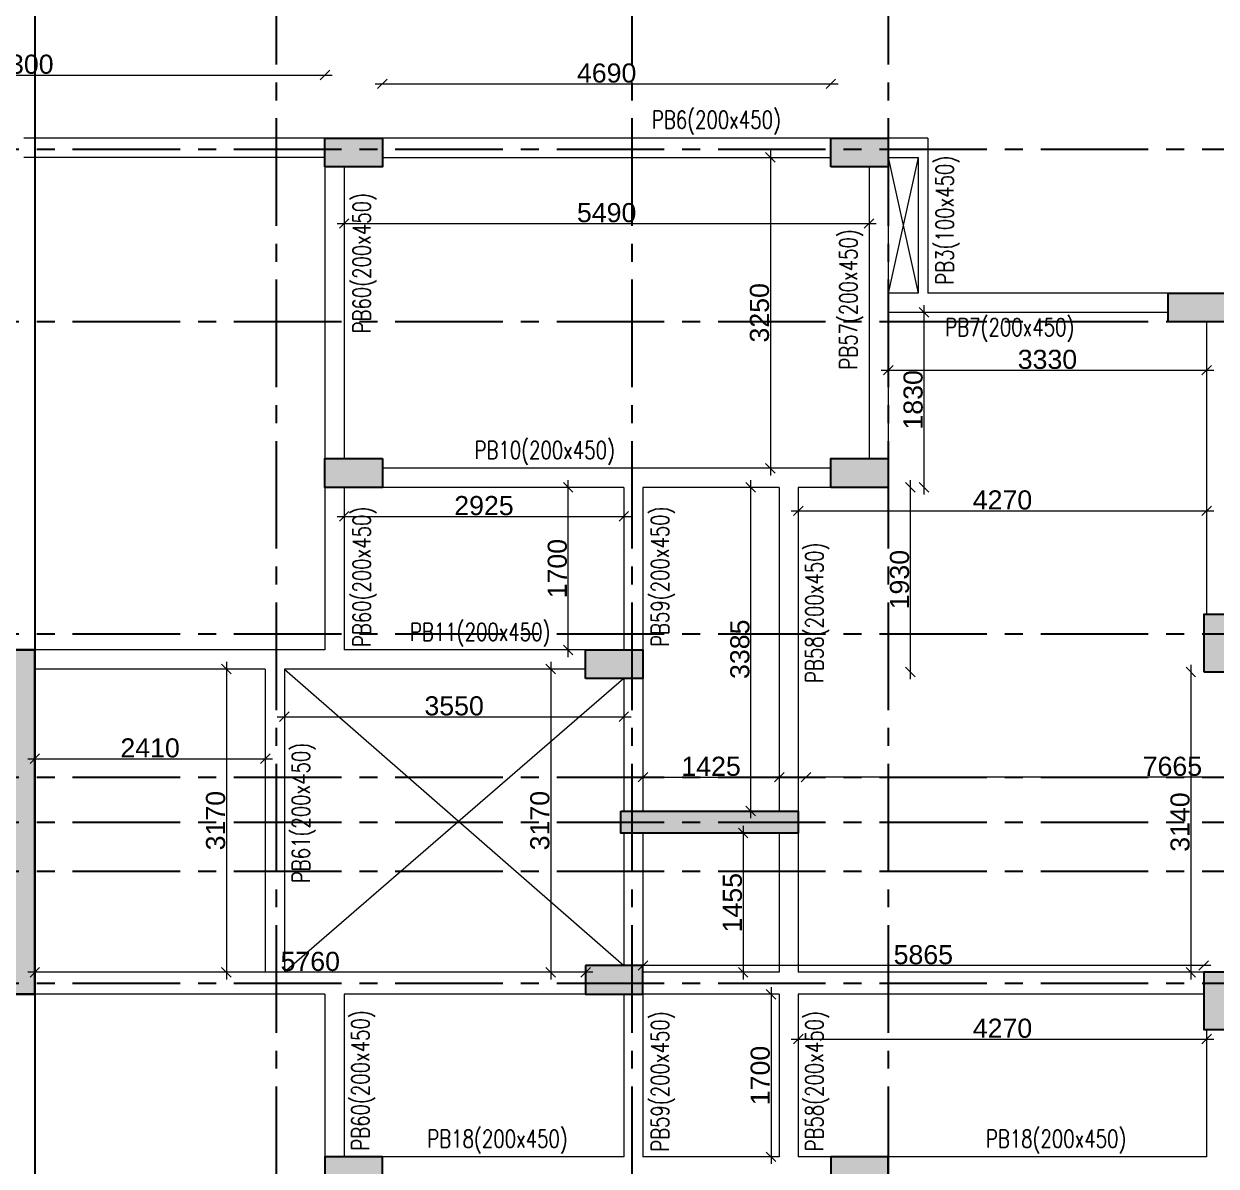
# Model space of a CAD drawing. Header units: millimetres. Extents: x 1277257 to 1543892, y 206696 to 309376.
# Drawn here: x 1403871 to 1416341, y 241216 to 253160 of the extents above; entities that cross this region are included whole.
import ezdxf

# ---------------------------------------------------------------- set-up
doc = ezdxf.new("R2010")
doc.units = ezdxf.units.MM
doc.header["$LTSCALE"] = 500
doc.header["$MEASUREMENT"] = 0
doc.header["$PDMODE"] = 34
doc.linetypes.add('Site$0$CENTER2', pattern=[1.125, 0.75, -0.125, 0.125, -0.125])
doc.layers.get('Defpoints').update_dxf_attribs({"lineweight": 0})
for name, color, linetype, lineweight in [('CUT OUT', 1, 'Continuous', 13), ('S - SUNK', 251, 'Continuous', 0), ('TOWER COL HATCH', 253, 'Continuous', 20)]:
    doc.layers.add(name, color=color, linetype=linetype, lineweight=lineweight)
for name, color, linetype in [('GRID', 7, 'Continuous'), ('S-COLUMN-HATCH', 253, 'Continuous'), ('S-FRAMING PLAN', 4, 'Continuous'), ('T BEAM N', 3, 'Continuous'), ('TOWER AREA COLUMN.', 6, 'Continuous')]:
    doc.layers.add(name, color=color, linetype=linetype)
doc.styles.add('3mm', font='arial.ttf')
doc.styles.add('S-T', font='romans.shx')
doc.dimstyles.new('PARAMVEER', dxfattribs={"dimtxt": 200, "dimasz": 100, "dimexe": 0, "dimexo": 25, "dimgap": 10, "dimtad": 1, "dimdec": 0, "dimrnd": 5, "dimzin": 0, "dimdsep": 46, "dimtxsty": '3mm', "dimblk": 'OBLIQUE', "dimcen": 0.09, "dimdle": 75, "dimclrd": 1, "dimclre": 1, "dimclrt": 3, "dimadec": 0, "dimazin": 0, "dimtfac": 1, "dimtdec": 0, "dimtmove": 1, "dimatfit": 3, "dimfxl": 100, "dimtolj": 1, "dimtzin": 0, "dimlwd": 18, "dimlwe": 5, "dimarcsym": 0})

# ---------------------------------------------------------------- blocks, each defined once
blk = doc.blocks.new('RW2952R')
at = {"layer": 'CUT OUT', "color": 1, "ltscale": 10}
for p, q in [((1394516, 251764), (1394831, 250344)), ((1394831, 251764), (1394516, 250344)), ((1401146, 246414), (1397596, 243314)), ((1397596, 246314), (1401146, 243244))]:
    blk.add_line(p, q, dxfattribs=at)
at = {"layer": 'S-FRAMING PLAN', "color": 3, "linetype": 'ByBlock', "lineweight": 20, "ltscale": 10}
for p, q in [((1394416, 251964), (1394831, 251964)), ((1394416, 251964), (1394416, 250344)), ((1395431, 251964), (1400121, 251964)), ((1400721, 251964), (1403871, 251964)), ((1394831, 251764), (1394516, 251764)), ((1394516, 251764), (1394516, 250344)), ((1394831, 251664), (1394831, 250344)), ((1395031, 251664), (1395031, 248614)), ((1400121, 251764), (1395431, 251764)), ((1400521, 251664), (1400521, 248614)), ((1400721, 251764), (1403871, 251764)), ((1400721, 251664), (1400721, 248614)), ((1391901, 250344), (1394416, 250344)), ((1394516, 250344), (1394831, 250344)), ((1391501, 250044), (1391501, 246984)), ((1391901, 250144), (1394831, 250144)), ((1394831, 250144), (1394831, 248614)), ((1395431, 248514), (1400121, 248514)), ((1395431, 248314), (1395771, 248314)), ((1395771, 248314), (1395771, 244929)), ((1395971, 248314), (1397396, 248314)), ((1395971, 248314), (1395971, 244929)), ((1397396, 248314), (1397396, 246614)), ((1397596, 248314), (1397596, 246614)), ((1397596, 248314), (1400121, 248314)), ((1400521, 248314), (1400521, 246614)), ((1400721, 248314), (1400721, 246614)), ((1397996, 246614), (1400521, 246614)), ((1400721, 246614), (1403756, 246614)), ((1397996, 246414), (1401146, 246414)), ((1401146, 246414), (1401146, 243244)), ((1401346, 246414), (1403756, 246414)), ((1401346, 246414), (1401346, 243244)), ((1397396, 246314), (1397396, 244929)), ((1397596, 246314), (1397596, 244929)), ((1395771, 244699), (1395771, 243244)), ((1395971, 244699), (1395971, 243244)), ((1397396, 244699), (1397396, 243314)), ((1397596, 244699), (1397596, 243314)), ((1391531, 243244), (1395771, 243244)), ((1395971, 243244), (1397396, 243244)), ((1397996, 243244), (1401146, 243244)), ((1401346, 243244), (1403756, 243244)), ((1391531, 243014), (1395771, 243014)), ((1395771, 243014), (1395771, 241314)), ((1395971, 243014), (1395971, 241314)), ((1395971, 243014), (1397396, 243014)), ((1397396, 243014), (1397396, 241314)), ((1397596, 243014), (1397596, 241314)), ((1397996, 243014), (1400521, 243014)), ((1400521, 243014), (1400521, 241314)), ((1400721, 243014), (1403756, 243014)), ((1400721, 243014), (1400721, 241314)), ((1391501, 242644), (1391501, 241314)), ((1391501, 241314), (1394831, 241314)), ((1395431, 241314), (1395771, 241314)), ((1395971, 241314), (1397396, 241314)), ((1397596, 241314), (1400121, 241314))]:
    blk.add_line(p, q, dxfattribs=at)
blk = doc.blocks.new('EEE')
at = {"layer": 'GRID', "color": 16, "linetype": 'Site$0$CENTER2', "ltscale": 3}
for points in [[(1406510.6, 258923.2), (1406510.6, 223711.9)], [(1410230.6, 258923.2), (1410230.6, 223711.9)], [(1412910.6, 258923.2), (1412910.6, 223711.9)], [(1363880.9, 251848.8), (1442964.5, 251848.8)], [(1363880.9, 250048.6), (1442964.5, 250048.6)], [(1363880.9, 246783.6), (1442964.5, 246783.6)], [(1363880.9, 245284), (1442964.5, 245284)], [(1363880.9, 244813.8), (1442964.5, 244813.8)], [(1363880.9, 244299), (1442964.5, 244299)], [(1363880.9, 243128.8), (1442964.5, 243128.8)]]:
    blk.add_lwpolyline(points, dxfattribs=at)
blk = doc.blocks.new('3tgra')
at = {"layer": 'TOWER COL HATCH'}
h = blk.add_hatch(color=253, dxfattribs=at)
h.dxf.hatch_style = 1
h.paths.add_polyline_path([(1395431, 91122), (1395431, 91422), (1394831, 91422), (1394831, 91122)])
h = blk.add_hatch(color=253, dxfattribs=at)
h.dxf.hatch_style = 1
h.paths.add_polyline_path([(1400721, 91122), (1400721, 91422), (1400121, 91422), (1400121, 91122)])
h = blk.add_hatch(color=253, dxfattribs=at)
h.dxf.hatch_style = 1
h.paths.add_polyline_path([(1391901, 89502), (1391901, 89802), (1391301, 89802), (1391301, 89502)])
h = blk.add_hatch(color=253, dxfattribs=at)
h.dxf.hatch_style = 1
h.paths.add_polyline_path([(1395431, 87772), (1395431, 88072), (1394831, 88072), (1394831, 87772)])
h = blk.add_hatch(color=253, dxfattribs=at)
h.dxf.hatch_style = 1
h.paths.add_polyline_path([(1400121, 88072), (1400121, 87772), (1400721, 87772), (1400721, 88072)])
h = blk.add_hatch(color=253, dxfattribs=at)
h.dxf.hatch_style = 1
h.paths.add_polyline_path([(1391531, 85842), (1391231, 85842), (1391231, 86442), (1391531, 86442)])
h = blk.add_hatch(color=253, dxfattribs=at)
h.dxf.hatch_style = 1
h.paths.add_polyline_path([(1397996, 85772), (1397996, 86072), (1397396, 86072), (1397396, 85772)])
h = blk.add_hatch(color=253, dxfattribs=at)
h.dxf.hatch_style = 1
h.paths.add_polyline_path([(1403986, 82472), (1403986, 86072), (1403756, 86072), (1403756, 82472)])
h = blk.add_hatch(color=253, dxfattribs=at)
h.dxf.hatch_style = 1
h.paths.add_polyline_path([(1397626, 84387), (1395771, 84387), (1395771, 84157), (1397626, 84157)])
h = blk.add_hatch(color=253, dxfattribs=at)
h.dxf.hatch_style = 1
h.paths.add_polyline_path([(1391231, 82702), (1391531, 82702), (1391531, 82102), (1391231, 82102)])
h = blk.add_hatch(color=253, dxfattribs=at)
h.dxf.hatch_style = 1
h.paths.add_polyline_path([(1397996, 82772), (1397996, 82472), (1397396, 82472), (1397396, 82772)])
h = blk.add_hatch(color=253, dxfattribs=at)
h.dxf.hatch_style = 1
h.paths.add_polyline_path([(1395431, 80772), (1395431, 80472), (1394831, 80472), (1394831, 80772)])
h = blk.add_hatch(color=253, dxfattribs=at)
h.dxf.hatch_style = 1
h.paths.add_polyline_path([(1400121, 80472), (1400121, 80772), (1400721, 80772), (1400721, 80472)])
at = {"layer": 'TOWER AREA COLUMN.', "color": 4}
for points in [[(1395431, 91122), (1395431, 91422), (1394831, 91422), (1394831, 91122)], [(1400721, 91122), (1400721, 91422), (1400121, 91422), (1400121, 91122)], [(1391901, 89502), (1391901, 89802), (1391301, 89802), (1391301, 89502)], [(1395431, 87772), (1395431, 88072), (1394831, 88072), (1394831, 87772)], [(1400121, 88072), (1400121, 87772), (1400721, 87772), (1400721, 88072)], [(1391531, 85842), (1391231, 85842), (1391231, 86442), (1391531, 86442)], [(1397996, 85772), (1397996, 86072), (1397396, 86072), (1397396, 85772)], [(1403986, 82472), (1403986, 86072), (1403756, 86072), (1403756, 82472)], [(1397626, 84387), (1395771, 84387), (1395771, 84157), (1397626, 84157)], [(1391231, 82702), (1391531, 82702), (1391531, 82102), (1391231, 82102)], [(1397996, 82772), (1397996, 82472), (1397396, 82472), (1397396, 82772)], [(1395431, 80772), (1395431, 80472), (1394831, 80472), (1394831, 80772)], [(1400121, 80472), (1400121, 80772), (1400721, 80772), (1400721, 80472)]]:
    blk.add_lwpolyline(points, close=True, dxfattribs=at)
blk = doc.blocks.new('_Oblique')
at = {"color": 0, "linetype": 'ByBlock', "lineweight": -2}
blk.add_line((-0.5, -0.5), (0.5, 0.5), dxfattribs=at)
blk = doc.blocks.new('*D361')
at = {"layer": 'Defpoints', "color": 0, "ltscale": 10, "transparency": 16777216}
for p in [(1410346, 243314), (1410346, 243244), (1416211, 243244)]:
    blk.add_point(p, dxfattribs=at)
at = {"layer": 'S-COLUMN-HATCH', "color": 1, "linetype": 'Continuous', "lineweight": 18, "ltscale": 10, "transparency": 16777216}
blk.add_line((1416286, 243314), (1410271, 243314), dxfattribs=at)
at = {"layer": 'S-COLUMN-HATCH', "color": 3, "linetype": 'Continuous', "lineweight": 5, "ltscale": 10, "transparency": 16777216}
for p, q in [((1410346, 243314), (1410346, 243314)), ((1416211, 243314), (1416211, 243314))]:
    blk.add_line(p, q, dxfattribs=at)
at = {"layer": 'S-COLUMN-HATCH', "color": 1, "lineweight": 18, "ltscale": 10, "transparency": 16777216, "xscale": 100, "yscale": 100, "zscale": 100, "rotation": 180}
blk.add_blockref('_Oblique', (1410346, 243314), dxfattribs=at)
at = {"layer": 'S-COLUMN-HATCH', "color": 1, "lineweight": 18, "ltscale": 10, "transparency": 16777216, "xscale": 100, "yscale": 100, "zscale": 100}
blk.add_blockref('_Oblique', (1416211, 243314), dxfattribs=at)
at = {"layer": 'S-COLUMN-HATCH', "color": 1, "ltscale": 10, "transparency": 16777216, "insert": (1413278, 243426), "char_height": 200, "attachment_point": 5, "style": '3mm'}
blk.add_mtext('\\A1;5865', dxfattribs=at)
blk = doc.blocks.new('*D362')
at = {"layer": 'Defpoints', "color": 0, "ltscale": 10, "transparency": 16777216}
for p in [(1403986, 243244), (1403986, 243014), (1409746, 243014)]:
    blk.add_point(p, dxfattribs=at)
at = {"layer": 'S-COLUMN-HATCH', "color": 1, "linetype": 'Continuous', "lineweight": 18, "ltscale": 10, "transparency": 16777216}
blk.add_line((1409821, 243244), (1403911, 243244), dxfattribs=at)
at = {"layer": 'S-COLUMN-HATCH', "color": 3, "linetype": 'Continuous', "lineweight": 5, "ltscale": 10, "transparency": 16777216}
for p, q in [((1403986, 243244), (1403986, 243244)), ((1409746, 243244), (1409746, 243244))]:
    blk.add_line(p, q, dxfattribs=at)
at = {"layer": 'S-COLUMN-HATCH', "color": 1, "lineweight": 18, "ltscale": 10, "transparency": 16777216, "xscale": 100, "yscale": 100, "zscale": 100, "rotation": 180}
blk.add_blockref('_Oblique', (1403986, 243244), dxfattribs=at)
at = {"layer": 'S-COLUMN-HATCH', "color": 1, "lineweight": 18, "ltscale": 10, "transparency": 16777216, "xscale": 100, "yscale": 100, "zscale": 100}
blk.add_blockref('_Oblique', (1409746, 243244), dxfattribs=at)
at = {"layer": 'S-COLUMN-HATCH', "color": 1, "ltscale": 10, "transparency": 16777216, "insert": (1406866, 243356), "char_height": 200, "attachment_point": 5, "style": '3mm'}
blk.add_mtext('\\A1;5760', dxfattribs=at)
blk = doc.blocks.new('*D370')
at = {"layer": 'Defpoints', "color": 0, "ltscale": 10, "transparency": 16777216}
for p in [(1407021, 252625), (1400721, 251849), (1407021, 251849)]:
    blk.add_point(p, dxfattribs=at)
at = {"layer": 'S-COLUMN-HATCH', "color": 1, "linetype": 'Continuous', "lineweight": 18, "ltscale": 10, "transparency": 16777216}
blk.add_line((1400646, 252625), (1407096, 252625), dxfattribs=at)
at = {"layer": 'S-COLUMN-HATCH', "color": 3, "linetype": 'Continuous', "lineweight": 5, "ltscale": 10, "transparency": 16777216}
for p, q in [((1400721, 252625), (1400721, 252625)), ((1407021, 252625), (1407021, 252625))]:
    blk.add_line(p, q, dxfattribs=at)
at = {"layer": 'S-COLUMN-HATCH', "color": 1, "lineweight": 18, "ltscale": 10, "transparency": 16777216, "xscale": 100, "yscale": 100, "zscale": 100, "rotation": 180}
blk.add_blockref('_Oblique', (1400721, 252625), dxfattribs=at)
at = {"layer": 'S-COLUMN-HATCH', "color": 1, "lineweight": 18, "ltscale": 10, "transparency": 16777216, "xscale": 100, "yscale": 100, "zscale": 100}
blk.add_blockref('_Oblique', (1407021, 252625), dxfattribs=at)
at = {"layer": 'S-COLUMN-HATCH', "color": 1, "ltscale": 10, "transparency": 16777216, "insert": (1403871, 252737), "char_height": 200, "attachment_point": 5, "style": '3mm'}
blk.add_mtext('\\A1;6300', dxfattribs=at)
blk = doc.blocks.new('*D371')
at = {"layer": 'Defpoints', "color": 0, "ltscale": 10, "transparency": 16777216}
for p in [(1412311, 252533), (1407621, 251964), (1412311, 251964)]:
    blk.add_point(p, dxfattribs=at)
at = {"layer": 'S-COLUMN-HATCH', "color": 1, "linetype": 'Continuous', "lineweight": 18, "ltscale": 10, "transparency": 16777216}
blk.add_line((1407546, 252533), (1412386, 252533), dxfattribs=at)
at = {"layer": 'S-COLUMN-HATCH', "color": 3, "linetype": 'Continuous', "lineweight": 5, "ltscale": 10, "transparency": 16777216}
for p, q in [((1407621, 252533), (1407621, 252533)), ((1412311, 252533), (1412311, 252533))]:
    blk.add_line(p, q, dxfattribs=at)
at = {"layer": 'S-COLUMN-HATCH', "color": 1, "lineweight": 18, "ltscale": 10, "transparency": 16777216, "xscale": 100, "yscale": 100, "zscale": 100, "rotation": 180}
blk.add_blockref('_Oblique', (1407621, 252533), dxfattribs=at)
at = {"layer": 'S-COLUMN-HATCH', "color": 1, "lineweight": 18, "ltscale": 10, "transparency": 16777216, "xscale": 100, "yscale": 100, "zscale": 100}
blk.add_blockref('_Oblique', (1412311, 252533), dxfattribs=at)
at = {"layer": 'S-COLUMN-HATCH', "color": 1, "ltscale": 10, "transparency": 16777216, "insert": (1409966, 252645), "char_height": 200, "attachment_point": 5, "style": '3mm'}
blk.add_mtext('\\A1;4690', dxfattribs=at)
blk = doc.blocks.new('*D447')
at = {"layer": 'Defpoints', "color": 0, "ltscale": 10, "transparency": 16777216}
for p in [(1406396, 246414), (1405989, 243244), (1406396, 243244)]:
    blk.add_point(p, dxfattribs=at)
at = {"layer": 'S-COLUMN-HATCH', "color": 1, "linetype": 'Continuous', "lineweight": 18, "ltscale": 10, "transparency": 16777216}
blk.add_line((1405989, 246489), (1405989, 243169), dxfattribs=at)
at = {"layer": 'S-COLUMN-HATCH', "color": 1, "linetype": 'Continuous', "lineweight": 5, "ltscale": 10, "transparency": 16777216}
for p, q in [((1405990, 246414), (1405989, 246414)), ((1405990, 243244), (1405989, 243244))]:
    blk.add_line(p, q, dxfattribs=at)
at = {"layer": 'S-COLUMN-HATCH', "color": 1, "lineweight": 18, "ltscale": 10, "transparency": 16777216, "xscale": 100, "yscale": 100, "zscale": 100}
for p, rotation in [((1405989, 246414), 90), ((1405989, 243244), 270)]:
    blk.add_blockref('_Oblique', p, dxfattribs=dict(at, rotation=rotation))
at = {"layer": 'S-COLUMN-HATCH', "color": 4, "ltscale": 10, "transparency": 16777216, "insert": (1405877, 244829), "char_height": 200, "attachment_point": 5, "rotation": 90, "style": '3mm'}
blk.add_mtext('\\A1;3170', dxfattribs=at)
blk = doc.blocks.new('*D448')
at = {"layer": 'Defpoints', "color": 0, "ltscale": 10, "transparency": 16777216}
for p in [(1403986, 246414), (1406396, 246414), (1406396, 245476)]:
    blk.add_point(p, dxfattribs=at)
at = {"layer": 'S-COLUMN-HATCH', "color": 1, "linetype": 'Continuous', "lineweight": 18, "ltscale": 10, "transparency": 16777216}
blk.add_line((1403911, 245476), (1406471, 245476), dxfattribs=at)
at = {"layer": 'S-COLUMN-HATCH', "color": 1, "linetype": 'Continuous', "lineweight": 5, "ltscale": 10, "transparency": 16777216}
for p, q in [((1403986, 245476), (1403986, 245476)), ((1406396, 245476), (1406396, 245476))]:
    blk.add_line(p, q, dxfattribs=at)
at = {"layer": 'S-COLUMN-HATCH', "color": 1, "lineweight": 18, "ltscale": 10, "transparency": 16777216, "xscale": 100, "yscale": 100, "zscale": 100, "rotation": 180}
blk.add_blockref('_Oblique', (1403986, 245476), dxfattribs=at)
at = {"layer": 'S-COLUMN-HATCH', "color": 1, "lineweight": 18, "ltscale": 10, "transparency": 16777216, "xscale": 100, "yscale": 100, "zscale": 100}
blk.add_blockref('_Oblique', (1406396, 245476), dxfattribs=at)
at = {"layer": 'S-COLUMN-HATCH', "color": 4, "ltscale": 10, "transparency": 16777216, "insert": (1405191, 245588), "char_height": 200, "attachment_point": 5, "style": '3mm'}
blk.add_mtext('\\A1;2410', dxfattribs=at)
blk = doc.blocks.new('*D449')
at = {"layer": 'Defpoints', "color": 0, "ltscale": 10, "transparency": 16777216}
for p in [(1406596, 246414), (1410146, 246314), (1410146, 245916)]:
    blk.add_point(p, dxfattribs=at)
at = {"layer": 'S-COLUMN-HATCH', "color": 1, "linetype": 'Continuous', "lineweight": 18, "ltscale": 10, "transparency": 16777216}
blk.add_line((1406521, 245916), (1410221, 245916), dxfattribs=at)
at = {"layer": 'S-COLUMN-HATCH', "color": 1, "linetype": 'Continuous', "lineweight": 5, "ltscale": 10, "transparency": 16777216}
for p, q in [((1406596, 245916), (1406596, 245916)), ((1410146, 245916), (1410146, 245916))]:
    blk.add_line(p, q, dxfattribs=at)
at = {"layer": 'S-COLUMN-HATCH', "color": 1, "lineweight": 18, "ltscale": 10, "transparency": 16777216, "xscale": 100, "yscale": 100, "zscale": 100, "rotation": 180}
blk.add_blockref('_Oblique', (1406596, 245916), dxfattribs=at)
at = {"layer": 'S-COLUMN-HATCH', "color": 1, "lineweight": 18, "ltscale": 10, "transparency": 16777216, "xscale": 100, "yscale": 100, "zscale": 100}
blk.add_blockref('_Oblique', (1410146, 245916), dxfattribs=at)
at = {"layer": 'S-COLUMN-HATCH', "color": 4, "ltscale": 10, "transparency": 16777216, "insert": (1408371, 246028), "char_height": 200, "attachment_point": 5, "style": '3mm'}
blk.add_mtext('\\A1;3550', dxfattribs=at)
blk = doc.blocks.new('*D450')
at = {"layer": 'Defpoints', "color": 0, "ltscale": 10, "transparency": 16777216}
for p in [(1409746, 246414), (1409381, 243244), (1409746, 243244)]:
    blk.add_point(p, dxfattribs=at)
at = {"layer": 'S-COLUMN-HATCH', "color": 1, "linetype": 'Continuous', "lineweight": 18, "ltscale": 10, "transparency": 16777216}
blk.add_line((1409381, 246489), (1409381, 243169), dxfattribs=at)
at = {"layer": 'S-COLUMN-HATCH', "color": 1, "linetype": 'Continuous', "lineweight": 5, "ltscale": 10, "transparency": 16777216}
for p, q in [((1409381, 246414), (1409381, 246414)), ((1409381, 243244), (1409381, 243244))]:
    blk.add_line(p, q, dxfattribs=at)
at = {"layer": 'S-COLUMN-HATCH', "color": 1, "lineweight": 18, "ltscale": 10, "transparency": 16777216, "xscale": 100, "yscale": 100, "zscale": 100}
for p, rotation in [((1409381, 246414), 90), ((1409381, 243244), 270)]:
    blk.add_blockref('_Oblique', p, dxfattribs=dict(at, rotation=rotation))
at = {"layer": 'S-COLUMN-HATCH', "color": 4, "ltscale": 10, "transparency": 16777216, "insert": (1409268, 244829), "char_height": 200, "attachment_point": 5, "rotation": 90, "style": '3mm'}
blk.add_mtext('\\A1;3170', dxfattribs=at)
blk = doc.blocks.new('*D451')
at = {"layer": 'Defpoints', "color": 0, "ltscale": 10, "transparency": 16777216}
for p in [(1407221, 251664), (1412711, 251664), (1412711, 251073)]:
    blk.add_point(p, dxfattribs=at)
at = {"layer": 'S-COLUMN-HATCH', "color": 1, "linetype": 'Continuous', "lineweight": 18, "ltscale": 10, "transparency": 16777216}
blk.add_line((1407146, 251073), (1412786, 251073), dxfattribs=at)
at = {"layer": 'S-COLUMN-HATCH', "color": 1, "linetype": 'Continuous', "lineweight": 5, "ltscale": 10, "transparency": 16777216}
for p, q in [((1407221, 251073), (1407221, 251073)), ((1412711, 251073), (1412711, 251073))]:
    blk.add_line(p, q, dxfattribs=at)
at = {"layer": 'S-COLUMN-HATCH', "color": 1, "lineweight": 18, "ltscale": 10, "transparency": 16777216, "xscale": 100, "yscale": 100, "zscale": 100, "rotation": 180}
blk.add_blockref('_Oblique', (1407221, 251073), dxfattribs=at)
at = {"layer": 'S-COLUMN-HATCH', "color": 1, "lineweight": 18, "ltscale": 10, "transparency": 16777216, "xscale": 100, "yscale": 100, "zscale": 100}
blk.add_blockref('_Oblique', (1412711, 251073), dxfattribs=at)
at = {"layer": 'S-COLUMN-HATCH', "color": 4, "ltscale": 10, "transparency": 16777216, "insert": (1409966, 251185), "char_height": 200, "attachment_point": 5, "style": '3mm'}
blk.add_mtext('\\A1;5490', dxfattribs=at)
blk = doc.blocks.new('*D452')
at = {"layer": 'Defpoints', "color": 0, "ltscale": 10, "transparency": 16777216}
for p in [(1412311, 251764), (1411678, 248514), (1412311, 248514)]:
    blk.add_point(p, dxfattribs=at)
at = {"layer": 'S-COLUMN-HATCH', "color": 1, "linetype": 'Continuous', "lineweight": 18, "ltscale": 10, "transparency": 16777216}
blk.add_line((1411678, 251839), (1411678, 248439), dxfattribs=at)
at = {"layer": 'S-COLUMN-HATCH', "color": 1, "linetype": 'Continuous', "lineweight": 5, "ltscale": 10, "transparency": 16777216}
for p, q in [((1411678, 251764), (1411678, 251764)), ((1411678, 248514), (1411678, 248514))]:
    blk.add_line(p, q, dxfattribs=at)
at = {"layer": 'S-COLUMN-HATCH', "color": 1, "lineweight": 18, "ltscale": 10, "transparency": 16777216, "xscale": 100, "yscale": 100, "zscale": 100}
for p, rotation in [((1411678, 251764), 90), ((1411678, 248514), 270)]:
    blk.add_blockref('_Oblique', p, dxfattribs=dict(at, rotation=rotation))
at = {"layer": 'S-COLUMN-HATCH', "color": 4, "ltscale": 10, "transparency": 16777216, "insert": (1411565, 250139), "char_height": 200, "attachment_point": 5, "rotation": 90, "style": '3mm'}
blk.add_mtext('\\A1;3250', dxfattribs=at)
blk = doc.blocks.new('*D453')
at = {"layer": 'Defpoints', "color": 0, "ltscale": 10, "transparency": 16777216}
for p in [(1407221, 248314), (1410146, 248314), (1410146, 248010)]:
    blk.add_point(p, dxfattribs=at)
at = {"layer": 'S-COLUMN-HATCH', "color": 1, "linetype": 'Continuous', "lineweight": 18, "ltscale": 10, "transparency": 16777216}
blk.add_line((1407146, 248010), (1410221, 248010), dxfattribs=at)
at = {"layer": 'S-COLUMN-HATCH', "color": 1, "linetype": 'Continuous', "lineweight": 5, "ltscale": 10, "transparency": 16777216}
for p, q in [((1407221, 248010), (1407221, 248010)), ((1410146, 248010), (1410146, 248010))]:
    blk.add_line(p, q, dxfattribs=at)
at = {"layer": 'S-COLUMN-HATCH', "color": 1, "lineweight": 18, "ltscale": 10, "transparency": 16777216, "xscale": 100, "yscale": 100, "zscale": 100, "rotation": 180}
blk.add_blockref('_Oblique', (1407221, 248010), dxfattribs=at)
at = {"layer": 'S-COLUMN-HATCH', "color": 1, "lineweight": 18, "ltscale": 10, "transparency": 16777216, "xscale": 100, "yscale": 100, "zscale": 100}
blk.add_blockref('_Oblique', (1410146, 248010), dxfattribs=at)
at = {"layer": 'S-COLUMN-HATCH', "color": 4, "ltscale": 10, "transparency": 16777216, "insert": (1408683, 248122), "char_height": 200, "attachment_point": 5, "style": '3mm'}
blk.add_mtext('\\A1;2925', dxfattribs=at)
blk = doc.blocks.new('*D454')
at = {"layer": 'Defpoints', "color": 0, "ltscale": 10, "transparency": 16777216}
for p in [(1409563, 248314), (1410146, 248314), (1409746, 246614)]:
    blk.add_point(p, dxfattribs=at)
at = {"layer": 'S-COLUMN-HATCH', "color": 1, "linetype": 'Continuous', "lineweight": 18, "ltscale": 10, "transparency": 16777216}
blk.add_line((1409563, 246539), (1409563, 248389), dxfattribs=at)
at = {"layer": 'S-COLUMN-HATCH', "color": 1, "linetype": 'Continuous', "lineweight": 5, "ltscale": 10, "transparency": 16777216}
for p, q in [((1409563, 248314), (1409563, 248314)), ((1409563, 246614), (1409563, 246614))]:
    blk.add_line(p, q, dxfattribs=at)
at = {"layer": 'S-COLUMN-HATCH', "color": 1, "lineweight": 18, "ltscale": 10, "transparency": 16777216, "xscale": 100, "yscale": 100, "zscale": 100}
for p, rotation in [((1409563, 248314), 90), ((1409563, 246614), 270)]:
    blk.add_blockref('_Oblique', p, dxfattribs=dict(at, rotation=rotation))
at = {"layer": 'S-COLUMN-HATCH', "color": 4, "ltscale": 10, "transparency": 16777216, "insert": (1409451, 247464), "char_height": 200, "attachment_point": 5, "rotation": 90, "style": '3mm'}
blk.add_mtext('\\A1;1700', dxfattribs=at)
blk = doc.blocks.new('*D455')
at = {"layer": 'Defpoints', "color": 0, "ltscale": 10, "transparency": 16777216}
for p in [(1411771, 248314), (1411472, 244929), (1411771, 244929)]:
    blk.add_point(p, dxfattribs=at)
at = {"layer": 'S-COLUMN-HATCH', "color": 1, "linetype": 'Continuous', "lineweight": 18, "ltscale": 10, "transparency": 16777216}
blk.add_line((1411472, 248389), (1411472, 244854), dxfattribs=at)
at = {"layer": 'S-COLUMN-HATCH', "color": 1, "linetype": 'Continuous', "lineweight": 5, "ltscale": 10, "transparency": 16777216}
for p, q in [((1411472, 248314), (1411472, 248314)), ((1411472, 244929), (1411472, 244929))]:
    blk.add_line(p, q, dxfattribs=at)
at = {"layer": 'S-COLUMN-HATCH', "color": 1, "lineweight": 18, "ltscale": 10, "transparency": 16777216, "xscale": 100, "yscale": 100, "zscale": 100}
for p, rotation in [((1411472, 248314), 90), ((1411472, 244929), 270)]:
    blk.add_blockref('_Oblique', p, dxfattribs=dict(at, rotation=rotation))
at = {"layer": 'S-COLUMN-HATCH', "color": 4, "ltscale": 10, "transparency": 16777216, "insert": (1411360, 246621), "char_height": 200, "attachment_point": 5, "rotation": 90, "style": '3mm'}
blk.add_mtext('\\A1;3385', dxfattribs=at)
blk = doc.blocks.new('*D456')
at = {"layer": 'Defpoints', "color": 0, "ltscale": 10, "transparency": 16777216}
for p in [(1411771, 245284), (1410346, 244929), (1411771, 244929)]:
    blk.add_point(p, dxfattribs=at)
at = {"layer": 'S-COLUMN-HATCH', "color": 1, "linetype": 'Continuous', "lineweight": 18, "ltscale": 10, "transparency": 16777216}
blk.add_line((1410271, 245284), (1411846, 245284), dxfattribs=at)
at = {"layer": 'S-COLUMN-HATCH', "color": 1, "linetype": 'Continuous', "lineweight": 5, "ltscale": 10, "transparency": 16777216}
for p, q in [((1410346, 245284), (1410346, 245284)), ((1411771, 245284), (1411771, 245284))]:
    blk.add_line(p, q, dxfattribs=at)
at = {"layer": 'S-COLUMN-HATCH', "color": 1, "lineweight": 18, "ltscale": 10, "transparency": 16777216, "xscale": 100, "yscale": 100, "zscale": 100, "rotation": 180}
blk.add_blockref('_Oblique', (1410346, 245284), dxfattribs=at)
at = {"layer": 'S-COLUMN-HATCH', "color": 1, "lineweight": 18, "ltscale": 10, "transparency": 16777216, "xscale": 100, "yscale": 100, "zscale": 100}
blk.add_blockref('_Oblique', (1411771, 245284), dxfattribs=at)
at = {"layer": 'S-COLUMN-HATCH', "color": 4, "ltscale": 10, "transparency": 16777216, "insert": (1411058, 245396), "char_height": 200, "attachment_point": 5, "style": '3mm'}
blk.add_mtext('\\A1;1425', dxfattribs=at)
blk = doc.blocks.new('*D457')
at = {"layer": 'Defpoints', "color": 0, "ltscale": 10, "transparency": 16777216}
for p in [(1411771, 244699), (1411394, 243244), (1411771, 243244)]:
    blk.add_point(p, dxfattribs=at)
at = {"layer": 'S-COLUMN-HATCH', "color": 1, "linetype": 'Continuous', "lineweight": 18, "ltscale": 10, "transparency": 16777216}
blk.add_line((1411394, 244774), (1411394, 243169), dxfattribs=at)
at = {"layer": 'S-COLUMN-HATCH', "color": 1, "linetype": 'Continuous', "lineweight": 5, "ltscale": 10, "transparency": 16777216}
for p, q in [((1411395, 244699), (1411394, 244699)), ((1411395, 243244), (1411394, 243244))]:
    blk.add_line(p, q, dxfattribs=at)
at = {"layer": 'S-COLUMN-HATCH', "color": 1, "lineweight": 18, "ltscale": 10, "transparency": 16777216, "xscale": 100, "yscale": 100, "zscale": 100}
for p, rotation in [((1411394, 244699), 90), ((1411394, 243244), 270)]:
    blk.add_blockref('_Oblique', p, dxfattribs=dict(at, rotation=rotation))
at = {"layer": 'S-COLUMN-HATCH', "color": 4, "ltscale": 10, "transparency": 16777216, "insert": (1411282, 243971), "char_height": 200, "attachment_point": 5, "rotation": 90, "style": '3mm'}
blk.add_mtext('\\A1;1455', dxfattribs=at)
blk = doc.blocks.new('*D458')
at = {"layer": 'Defpoints', "color": 0, "ltscale": 10, "transparency": 16777216}
for p in [(1411771, 243014), (1411686, 241314), (1411771, 241314)]:
    blk.add_point(p, dxfattribs=at)
at = {"layer": 'S-COLUMN-HATCH', "color": 1, "linetype": 'Continuous', "lineweight": 18, "ltscale": 10, "transparency": 16777216}
blk.add_line((1411686, 243089), (1411686, 241239), dxfattribs=at)
at = {"layer": 'S-COLUMN-HATCH', "color": 1, "linetype": 'Continuous', "lineweight": 5, "ltscale": 10, "transparency": 16777216}
for p, q in [((1411686, 243014), (1411686, 243014)), ((1411686, 241314), (1411686, 241314))]:
    blk.add_line(p, q, dxfattribs=at)
at = {"layer": 'S-COLUMN-HATCH', "color": 1, "lineweight": 18, "ltscale": 10, "transparency": 16777216, "xscale": 100, "yscale": 100, "zscale": 100}
for p, rotation in [((1411686, 243014), 90), ((1411686, 241314), 270)]:
    blk.add_blockref('_Oblique', p, dxfattribs=dict(at, rotation=rotation))
at = {"layer": 'S-COLUMN-HATCH', "color": 4, "ltscale": 10, "transparency": 16777216, "insert": (1411573, 242164), "char_height": 200, "attachment_point": 5, "rotation": 90, "style": '3mm'}
blk.add_mtext('\\A1;1700', dxfattribs=at)
blk = doc.blocks.new('*D459')
at = {"layer": 'Defpoints', "color": 0, "ltscale": 10, "transparency": 16777216}
for p in [(1412911, 250144), (1412911, 248314), (1413284, 248314)]:
    blk.add_point(p, dxfattribs=at)
at = {"layer": 'S-COLUMN-HATCH', "color": 1, "linetype": 'Continuous', "lineweight": 18, "ltscale": 10, "transparency": 16777216}
blk.add_line((1413284, 250219), (1413284, 248239), dxfattribs=at)
at = {"layer": 'S-COLUMN-HATCH', "color": 1, "linetype": 'Continuous', "lineweight": 5, "ltscale": 10, "transparency": 16777216}
for p, q in [((1413284, 250144), (1413284, 250144)), ((1413284, 248314), (1413284, 248314))]:
    blk.add_line(p, q, dxfattribs=at)
at = {"layer": 'S-COLUMN-HATCH', "color": 1, "lineweight": 18, "ltscale": 10, "transparency": 16777216, "xscale": 100, "yscale": 100, "zscale": 100}
for p, rotation in [((1413284, 250144), 90), ((1413284, 248314), 270)]:
    blk.add_blockref('_Oblique', p, dxfattribs=dict(at, rotation=rotation))
at = {"layer": 'S-COLUMN-HATCH', "color": 4, "ltscale": 10, "transparency": 16777216, "insert": (1413172, 249229), "char_height": 200, "attachment_point": 5, "rotation": 90, "style": '3mm'}
blk.add_mtext('\\A1;1830', dxfattribs=at)
blk = doc.blocks.new('*D460')
at = {"layer": 'Defpoints', "color": 0, "ltscale": 10, "transparency": 16777216}
for p in [(1412911, 250144), (1416241, 250044), (1416241, 249539)]:
    blk.add_point(p, dxfattribs=at)
at = {"layer": 'S-COLUMN-HATCH', "color": 1, "linetype": 'Continuous', "lineweight": 18, "ltscale": 10, "transparency": 16777216}
blk.add_line((1412836, 249539), (1416316, 249539), dxfattribs=at)
at = {"layer": 'S-COLUMN-HATCH', "color": 1, "linetype": 'Continuous', "lineweight": 5, "ltscale": 10, "transparency": 16777216}
for p, q in [((1412911, 249539), (1412911, 249539)), ((1416241, 249539), (1416241, 249539))]:
    blk.add_line(p, q, dxfattribs=at)
at = {"layer": 'S-COLUMN-HATCH', "color": 1, "lineweight": 18, "ltscale": 10, "transparency": 16777216, "xscale": 100, "yscale": 100, "zscale": 100, "rotation": 180}
blk.add_blockref('_Oblique', (1412911, 249539), dxfattribs=at)
at = {"layer": 'S-COLUMN-HATCH', "color": 1, "lineweight": 18, "ltscale": 10, "transparency": 16777216, "xscale": 100, "yscale": 100, "zscale": 100}
blk.add_blockref('_Oblique', (1416241, 249539), dxfattribs=at)
at = {"layer": 'S-COLUMN-HATCH', "color": 4, "ltscale": 10, "transparency": 16777216, "insert": (1414576, 249651), "char_height": 200, "attachment_point": 5, "style": '3mm'}
blk.add_mtext('\\A1;3330', dxfattribs=at)
blk = doc.blocks.new('*D461')
at = {"layer": 'Defpoints', "color": 0, "ltscale": 10, "transparency": 16777216}
for p in [(1411971, 248314), (1416241, 248068), (1416241, 246984)]:
    blk.add_point(p, dxfattribs=at)
at = {"layer": 'S-COLUMN-HATCH', "color": 1, "linetype": 'Continuous', "lineweight": 18, "ltscale": 10, "transparency": 16777216}
blk.add_line((1411896, 248068), (1416316, 248068), dxfattribs=at)
at = {"layer": 'S-COLUMN-HATCH', "color": 1, "linetype": 'Continuous', "lineweight": 5, "ltscale": 10, "transparency": 16777216}
for p, q in [((1411971, 248069), (1411971, 248068)), ((1416241, 248068), (1416241, 248068))]:
    blk.add_line(p, q, dxfattribs=at)
at = {"layer": 'S-COLUMN-HATCH', "color": 1, "lineweight": 18, "ltscale": 10, "transparency": 16777216, "xscale": 100, "yscale": 100, "zscale": 100, "rotation": 180}
blk.add_blockref('_Oblique', (1411971, 248068), dxfattribs=at)
at = {"layer": 'S-COLUMN-HATCH', "color": 1, "lineweight": 18, "ltscale": 10, "transparency": 16777216, "xscale": 100, "yscale": 100, "zscale": 100}
blk.add_blockref('_Oblique', (1416241, 248068), dxfattribs=at)
at = {"layer": 'S-COLUMN-HATCH', "color": 4, "ltscale": 10, "transparency": 16777216, "insert": (1414106, 248181), "char_height": 200, "attachment_point": 5, "style": '3mm'}
blk.add_mtext('\\A1;4270', dxfattribs=at)
blk = doc.blocks.new('*D462')
at = {"layer": 'Defpoints', "color": 0, "ltscale": 10, "transparency": 16777216}
for p in [(1412911, 248314), (1413142, 246384), (1416211, 246384)]:
    blk.add_point(p, dxfattribs=at)
at = {"layer": 'S-COLUMN-HATCH', "color": 1, "linetype": 'Continuous', "lineweight": 18, "ltscale": 10, "transparency": 16777216}
blk.add_line((1413142, 248389), (1413142, 246309), dxfattribs=at)
at = {"layer": 'S-COLUMN-HATCH', "color": 1, "linetype": 'Continuous', "lineweight": 5, "ltscale": 10, "transparency": 16777216}
for p, q in [((1413142, 248314), (1413142, 248314)), ((1413142, 246384), (1413142, 246384))]:
    blk.add_line(p, q, dxfattribs=at)
at = {"layer": 'S-COLUMN-HATCH', "color": 1, "lineweight": 18, "ltscale": 10, "transparency": 16777216, "xscale": 100, "yscale": 100, "zscale": 100}
for p, rotation in [((1413142, 248314), 90), ((1413142, 246384), 270)]:
    blk.add_blockref('_Oblique', p, dxfattribs=dict(at, rotation=rotation))
at = {"layer": 'S-COLUMN-HATCH', "color": 4, "ltscale": 10, "transparency": 16777216, "insert": (1413030, 247349), "char_height": 200, "attachment_point": 5, "rotation": 90, "style": '3mm'}
blk.add_mtext('\\A1;1930', dxfattribs=at)
blk = doc.blocks.new('*D463')
at = {"layer": 'Defpoints', "color": 0, "ltscale": 10, "transparency": 16777216}
for p in [(1416211, 246384), (1416076, 243244), (1416211, 243244)]:
    blk.add_point(p, dxfattribs=at)
at = {"layer": 'S-COLUMN-HATCH', "color": 1, "linetype": 'Continuous', "lineweight": 18, "ltscale": 10, "transparency": 16777216}
blk.add_line((1416076, 246459), (1416076, 243169), dxfattribs=at)
at = {"layer": 'S-COLUMN-HATCH', "color": 1, "linetype": 'Continuous', "lineweight": 5, "ltscale": 10, "transparency": 16777216}
for p, q in [((1416076, 246384), (1416076, 246384)), ((1416076, 243244), (1416076, 243244))]:
    blk.add_line(p, q, dxfattribs=at)
at = {"layer": 'S-COLUMN-HATCH', "color": 1, "lineweight": 18, "ltscale": 10, "transparency": 16777216, "xscale": 100, "yscale": 100, "zscale": 100}
for p, rotation in [((1416076, 246384), 90), ((1416076, 243244), 270)]:
    blk.add_blockref('_Oblique', p, dxfattribs=dict(at, rotation=rotation))
at = {"layer": 'S-COLUMN-HATCH', "color": 4, "ltscale": 10, "transparency": 16777216, "insert": (1415964, 244814), "char_height": 200, "attachment_point": 5, "rotation": 90, "style": '3mm'}
blk.add_mtext('\\A1;3140', dxfattribs=at)
blk = doc.blocks.new('*D464')
at = {"layer": 'Defpoints', "color": 0, "ltscale": 10, "transparency": 16777216}
for p in [(1419716, 246384), (1412051, 246146), (1412051, 245284)]:
    blk.add_point(p, dxfattribs=at)
at = {"layer": 'S-COLUMN-HATCH', "color": 1, "linetype": 'Continuous', "lineweight": 18, "ltscale": 10, "transparency": 16777216}
blk.add_line((1419791, 245284), (1411976, 245284), dxfattribs=at)
at = {"layer": 'S-COLUMN-HATCH', "color": 1, "linetype": 'Continuous', "lineweight": 5, "ltscale": 10, "transparency": 16777216}
for p, q in [((1412051, 245284), (1412051, 245284)), ((1419716, 245284), (1419716, 245284))]:
    blk.add_line(p, q, dxfattribs=at)
at = {"layer": 'S-COLUMN-HATCH', "color": 1, "lineweight": 18, "ltscale": 10, "transparency": 16777216, "xscale": 100, "yscale": 100, "zscale": 100, "rotation": 180}
blk.add_blockref('_Oblique', (1412051, 245284), dxfattribs=at)
at = {"layer": 'S-COLUMN-HATCH', "color": 1, "lineweight": 18, "ltscale": 10, "transparency": 16777216, "xscale": 100, "yscale": 100, "zscale": 100}
blk.add_blockref('_Oblique', (1419716, 245284), dxfattribs=at)
at = {"layer": 'S-COLUMN-HATCH', "color": 4, "ltscale": 10, "transparency": 16777216, "insert": (1415883, 245396), "char_height": 200, "attachment_point": 5, "style": '3mm'}
blk.add_mtext('\\A1;7665', dxfattribs=at)
blk = doc.blocks.new('*D465')
at = {"layer": 'Defpoints', "color": 0, "ltscale": 10, "transparency": 16777216}
for p in [(1411971, 243014), (1416241, 242644), (1416241, 242545)]:
    blk.add_point(p, dxfattribs=at)
at = {"layer": 'S-COLUMN-HATCH', "color": 1, "linetype": 'Continuous', "lineweight": 18, "ltscale": 10, "transparency": 16777216}
blk.add_line((1411896, 242545), (1416316, 242545), dxfattribs=at)
at = {"layer": 'S-COLUMN-HATCH', "color": 1, "linetype": 'Continuous', "lineweight": 5, "ltscale": 10, "transparency": 16777216}
for p, q in [((1411971, 242545), (1411971, 242545)), ((1416241, 242545), (1416241, 242545))]:
    blk.add_line(p, q, dxfattribs=at)
at = {"layer": 'S-COLUMN-HATCH', "color": 1, "lineweight": 18, "ltscale": 10, "transparency": 16777216, "xscale": 100, "yscale": 100, "zscale": 100, "rotation": 180}
blk.add_blockref('_Oblique', (1411971, 242545), dxfattribs=at)
at = {"layer": 'S-COLUMN-HATCH', "color": 1, "lineweight": 18, "ltscale": 10, "transparency": 16777216, "xscale": 100, "yscale": 100, "zscale": 100}
blk.add_blockref('_Oblique', (1416241, 242545), dxfattribs=at)
at = {"layer": 'S-COLUMN-HATCH', "color": 4, "ltscale": 10, "transparency": 16777216, "insert": (1414106, 242657), "char_height": 200, "attachment_point": 5, "style": '3mm'}
blk.add_mtext('\\A1;4270', dxfattribs=at)

msp = doc.modelspace()

# ---------------------------------------------------------------- linework, layer by layer
at = {"layer": 'S-COLUMN-HATCH', "color": 4, "ltscale": 10}
msp.add_line((1403985.6, 264405.3), (1403985.6, 222975.4), dxfattribs=at)

# ---------------------------------------------------------------- block references
at = {"layer": 'CUT OUT', "color": 4}
msp.add_blockref('3tgra', (0, 160542.1), dxfattribs=at)
at = {"layer": 'CUT OUT', "color": 4, "xscale": -1}
msp.add_blockref('3tgra', (2807741.3, 160542.1), dxfattribs=at)
at = {"layer": 'GRID', "color": 4}
msp.add_blockref('EEE', (0, 0), dxfattribs=at)
at = {"layer": 'S - SUNK', "color": 4, "xscale": -1}
msp.add_blockref('RW2952R', (2807741.3, 0), dxfattribs=at)

# ---------------------------------------------------------------- texts
at = {"layer": 'T BEAM N', "color": 7, "lineweight": 0, "style": 'S-T', "width": 0.75}
for s, p in [('PB6(200x450)', (1410439.4, 252065.4)), ('PB7(200x450)', (1413508.1, 249896.2)), ('PB10(200x450)', (1408584.3, 248610.6)), ('PB11(200x450)', (1407909.9, 246710.5)), ('PB18(200x450)', (1408090.9, 241410.5)), ('PB18(200x450)', (1413932.9, 241410.5))]:
    msp.add_text(s, height=185, dxfattribs=at).set_placement(p)
for s, p in [('PB3(100x450)', (1413594.5, 250431.8)), ('PB60(200x450)', (1407497.7, 249923)), ('PB57(200x450)', (1412586.9, 249543.9)), ('PB60(200x450)', (1407497.7, 246643.5)), ('PB59(200x450)', (1410618, 246645.3)), ('PB58(200x450)', (1412231.1, 246268.4)), ('PB61(200x450)', (1406861, 244174.7)), ('PB60(200x450)', (1407483.9, 241377.7)), ('PB59(200x450)', (1410618, 241366)), ('PB58(200x450)', (1412231.1, 241369.3))]:
    msp.add_text(s, height=185, rotation=90, dxfattribs=at).set_placement(p)

# ---------------------------------------------------------------- dimensions: what is measured, and where the dimension line sits
at = {"layer": 'S-COLUMN-HATCH', "color": 4, "ltscale": 10}
for base, p1, p2, picture, middle in [((1407020.6, 252624.8), (1400720.6, 251848.8), (1407020.6, 251848.8), '*D370', (1403870.6, 252737)), ((1412310.6, 252533.4), (1407620.6, 251963.8), (1412310.6, 251963.8), '*D371', (1409965.6, 252645.5)), ((1410345.6, 243313.8), (1416210.6, 243243.8), (1410345.6, 243243.8), '*D361', (1413278.1, 243425.9)), ((1403985.6, 243243.8), (1409745.6, 243013.8), (1403985.6, 243013.8), '*D362', (1406865.6, 243355.9))]:
    dim = msp.add_linear_dim(base=base, p1=p1, p2=p2, dimstyle='PARAMVEER', override={"dimpost": '\\X', "dimclre": 3, "dimclrt": 1, "dimfxl": 0.15, "dimfxlon": 1, "dimarcsym": 1}, dxfattribs=at)
    dim.commit()
    dim.dimension.update_dxf_attribs({"geometry": picture, "text_midpoint": middle})
at = {"layer": 'S-COLUMN-HATCH', "color": 1, "ltscale": 10}
for base, p1, p2, picture, middle in [((1411677.6, 248513.8), (1412310.6, 251763.8), (1412310.6, 248513.8), '*D452', (1411565.4, 250138.8)), ((1413284.4, 248313.8), (1412910.6, 250143.8), (1412910.6, 248313.8), '*D459', (1413172.2, 249228.8)), ((1409562.8, 248313.8), (1409745.6, 246613.8), (1410145.6, 248313.8), '*D454', (1409450.7, 247463.8)), ((1411472.2, 244928.8), (1411770.6, 248313.8), (1411770.6, 244928.8), '*D455', (1411360.1, 246621.3)), ((1413142.3, 246383.8), (1412910.6, 248313.8), (1416210.6, 246383.8), '*D462', (1413030.1, 247348.8)), ((1405989.5, 243243.8), (1406395.6, 246413.8), (1406395.6, 243243.8), '*D447', (1405877.3, 244828.8)), ((1409380.5, 243243.8), (1409745.6, 246413.8), (1409745.6, 243243.8), '*D450', (1409268.3, 244828.8)), ((1416076, 243243.8), (1416210.6, 246383.8), (1416210.6, 243243.8), '*D463', (1415963.8, 244813.8)), ((1411394.5, 243243.8), (1411770.6, 244698.8), (1411770.6, 243243.8), '*D457', (1411282.4, 243971.3)), ((1411685.5, 241313.8), (1411770.6, 243013.8), (1411770.6, 241313.8), '*D458', (1411573.4, 242163.8))]:
    dim = msp.add_linear_dim(base=base, p1=p1, p2=p2, angle=90, dimstyle='PARAMVEER', override={"dimpost": '\\X', "dimclrt": 4, "dimfxl": 0.15, "dimfxlon": 1, "dimarcsym": 1}, dxfattribs=at)
    dim.commit()
    dim.dimension.update_dxf_attribs({"geometry": picture, "text_midpoint": middle})
for base, p1, p2, picture, middle in [((1412710.6, 251072.9), (1407220.6, 251663.8), (1412710.6, 251663.8), '*D451', (1409965.6, 251185)), ((1416240.6, 249539.3), (1412910.6, 250143.8), (1416240.6, 250043.8), '*D460', (1414575.6, 249651.5)), ((1410145.6, 248010.2), (1407220.6, 248313.8), (1410145.6, 248313.8), '*D453', (1408683.1, 248122.3)), ((1416240.6, 248068.4), (1411970.6, 248313.8), (1416240.6, 246983.8), '*D461', (1414105.6, 248180.5)), ((1406395.6, 245475.6), (1403985.6, 246413.8), (1406395.6, 246413.8), '*D448', (1405190.6, 245587.7)), ((1410145.6, 245915.7), (1406595.6, 246413.8), (1410145.6, 246313.8), '*D449', (1408370.6, 246027.9)), ((1412051, 245284), (1419715.6, 246383.8), (1412051, 246146.1), '*D464', (1415883.3, 245396.1)), ((1411770.6, 245284), (1410345.6, 244928.8), (1411770.6, 244928.8), '*D456', (1411058.1, 245396.1)), ((1416240.6, 242544.7), (1411970.6, 243013.8), (1416240.6, 242643.8), '*D465', (1414105.6, 242656.8))]:
    dim = msp.add_linear_dim(base=base, p1=p1, p2=p2, dimstyle='PARAMVEER', override={"dimpost": '\\X', "dimclrt": 4, "dimfxl": 0.15, "dimfxlon": 1, "dimarcsym": 1}, dxfattribs=at)
    dim.commit()
    dim.dimension.update_dxf_attribs({"geometry": picture, "text_midpoint": middle})

doc.saveas('drawing.dxf')
